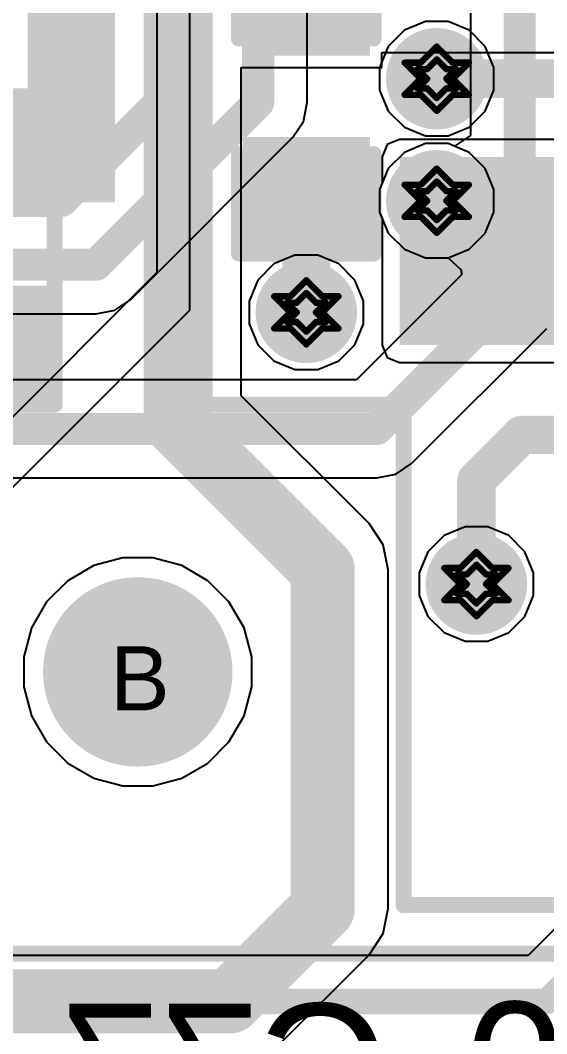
# Model space of a CAD drawing. Header units: inches. Extents: x -2.7 to 10.9, y -2.9 to 7.4.
# Drawn here: x 0.1986 to 0.3626, y -0.2141 to 0.1018 of the extents above; entities that cross this region are included whole.
import ezdxf

# ---------------------------------------------------------------- set-up
doc = ezdxf.new("R2010")
doc.units = ezdxf.units.IN
doc.header["$MEASUREMENT"] = 0
for name, color, linetype in [('Bottom Layer', 5, 'Continuous'), ('Bottom Overlay', 54, 'Continuous'), ('Bottom Paste', 16, 'Continuous'), ('Bottom Solder', 6, 'Continuous'), ('Drill Drawing', 1, 'Continuous'), ('Layer 2', 16, 'Continuous'), ('Layer 3', 76, 'Continuous'), ('Pad Holes', 156, 'Continuous'), ('Top Layer', 1, 'Continuous'), ('Top Solder', 216, 'Continuous'), ('Via Holes', 16, 'Continuous')]:
    doc.layers.add(name, color=color, linetype=linetype)
doc.styles.add('Arial', font='', dxfattribs={"height": 0.2})
doc.styles.get('Arial').set_extended_font_data('Arial')

# ---------------------------------------------------------------- blocks, each defined once
blk = doc.blocks.new('R___0603_B_57')
at = {"layer": 'Bottom Layer'}
for points in [[(-0.045, -0.0175), (-0.045, 0.0175), (-0.015, 0.0175), (-0.015, -0.0175)], [(0.015, -0.0175), (0.015, 0.0175), (0.045, 0.0175), (0.045, -0.0175)]]:
    blk.add_hatch(color=5, dxfattribs=at).paths.add_polyline_path(points)
at = {"layer": 'Bottom Paste'}
for points in [[(-0.045, -0.0175), (-0.045, 0.0175), (-0.015, 0.0175), (-0.015, -0.0175)], [(0.015, -0.0175), (0.015, 0.0175), (0.045, 0.0175), (0.045, -0.0175)]]:
    blk.add_hatch(color=16, dxfattribs=at).paths.add_polyline_path(points)
at = {"layer": 'Bottom Solder'}
for points in [[(-0.049, -0.0215), (-0.049, 0.0215), (-0.011, 0.0215), (-0.011, -0.0215)], [(0.011, -0.0215), (0.011, 0.0215), (0.049, 0.0215), (0.049, -0.0215)]]:
    blk.add_hatch(color=6, dxfattribs=at).paths.add_polyline_path(points)
at = {"layer": 'Bottom Overlay'}
for points in [[(-0.048, -0.021, 0.005, 0.005, 0), (-0.048, 0.021, 0.005, 0.005, 0)], [(0.048, 0.021, 0.005, 0.005, 0), (-0.048, 0.021, 0.005, 0.005, 0)], [(0.048, -0.021, 0.005, 0.005, 0), (0.048, 0.021, 0.005, 0.005, 0)], [(0.048, -0.021, 0.005, 0.005, 0), (-0.048, -0.021, 0.005, 0.005, 0)]]:
    blk.add_lwpolyline(points, format="xyseb", dxfattribs=at)
for points in [[(-0.04925, 0.021, 0.0025, 0.0025, 1), (-0.04675, 0.021, 0.0025, 0.0025, 1)], [(-0.04925, 0.021, 0.0025, 0.0025, 1), (-0.04675, 0.021, 0.0025, 0.0025, 1)], [(0.04675, 0.021, 0.0025, 0.0025, 1), (0.04925, 0.021, 0.0025, 0.0025, 1)], [(0.04675, 0.021, 0.0025, 0.0025, 1), (0.04925, 0.021, 0.0025, 0.0025, 1)], [(-0.04925, -0.021, 0.0025, 0.0025, 1), (-0.04675, -0.021, 0.0025, 0.0025, 1)], [(-0.04925, -0.021, 0.0025, 0.0025, 1), (-0.04675, -0.021, 0.0025, 0.0025, 1)], [(0.04675, -0.021, 0.0025, 0.0025, 1), (0.04925, -0.021, 0.0025, 0.0025, 1)], [(0.04675, -0.021, 0.0025, 0.0025, 1), (0.04925, -0.021, 0.0025, 0.0025, 1)]]:
    blk.add_lwpolyline(points, format="xyseb", close=True, dxfattribs=at)
blk = doc.blocks.new('C___0603_B_277')
at = {"layer": 'Bottom Layer'}
for points in [[(-0.045, -0.0175), (-0.045, 0.0175), (-0.015, 0.0175), (-0.015, -0.0175)], [(0.015, -0.0175), (0.015, 0.0175), (0.045, 0.0175), (0.045, -0.0175)]]:
    blk.add_hatch(color=5, dxfattribs=at).paths.add_polyline_path(points)
at = {"layer": 'Bottom Paste'}
for points in [[(-0.045, -0.0175), (-0.045, 0.0175), (-0.015, 0.0175), (-0.015, -0.0175)], [(0.015, -0.0175), (0.015, 0.0175), (0.045, 0.0175), (0.045, -0.0175)]]:
    blk.add_hatch(color=16, dxfattribs=at).paths.add_polyline_path(points)
at = {"layer": 'Bottom Solder'}
for points in [[(-0.04736, -0.01986), (-0.04736, 0.01986), (-0.01264, 0.01986), (-0.01264, -0.01986)], [(0.01264, -0.01986), (0.01264, 0.01986), (0.04736, 0.01986), (0.04736, -0.01986)]]:
    blk.add_hatch(color=6, dxfattribs=at).paths.add_polyline_path(points)
at = {"layer": 'Bottom Overlay'}
for points in [[(-0.049, 0.021, 0.005, 0.005, 0), (-0.049, -0.021, 0.005, 0.005, 0)], [(-0.049, 0.021, 0.005, 0.005, 0), (-0.018, 0.021, 0.005, 0.005, 0)], [(0.018, 0.021, 0.005, 0.005, 0), (0.049, 0.021, 0.005, 0.005, 0)], [(0.049, 0.021, 0.005, 0.005, 0), (0.049, -0.021, 0.005, 0.005, 0)], [(-0.049, -0.021, 0.005, 0.005, 0), (-0.018, -0.021, 0.005, 0.005, 0)], [(0.018, -0.021, 0.005, 0.005, 0), (0.049, -0.021, 0.005, 0.005, 0)]]:
    blk.add_lwpolyline(points, format="xyseb", dxfattribs=at)
for points in [[(-0.05025, 0.021, 0.0025, 0.0025, 1), (-0.04775, 0.021, 0.0025, 0.0025, 1)], [(-0.05025, 0.021, 0.0025, 0.0025, 1), (-0.04775, 0.021, 0.0025, 0.0025, 1)], [(-0.01925, 0.021, 0.0025, 0.0025, 1), (-0.01675, 0.021, 0.0025, 0.0025, 1)], [(0.01675, 0.021, 0.0025, 0.0025, 1), (0.01925, 0.021, 0.0025, 0.0025, 1)], [(0.04775, 0.021, 0.0025, 0.0025, 1), (0.05025, 0.021, 0.0025, 0.0025, 1)], [(0.04775, 0.021, 0.0025, 0.0025, 1), (0.05025, 0.021, 0.0025, 0.0025, 1)], [(-0.05025, -0.021, 0.0025, 0.0025, 1), (-0.04775, -0.021, 0.0025, 0.0025, 1)], [(-0.05025, -0.021, 0.0025, 0.0025, 1), (-0.04775, -0.021, 0.0025, 0.0025, 1)], [(-0.01925, -0.021, 0.0025, 0.0025, 1), (-0.01675, -0.021, 0.0025, 0.0025, 1)], [(0.01675, -0.021, 0.0025, 0.0025, 1), (0.01925, -0.021, 0.0025, 0.0025, 1)], [(0.04775, -0.021, 0.0025, 0.0025, 1), (0.05025, -0.021, 0.0025, 0.0025, 1)], [(0.04775, -0.021, 0.0025, 0.0025, 1), (0.05025, -0.021, 0.0025, 0.0025, 1)]]:
    blk.add_lwpolyline(points, format="xyseb", close=True, dxfattribs=at)

msp = doc.modelspace()

# ---------------------------------------------------------------- hatches: boundary and pattern name
at = {"layer": 'Bottom Layer'}
for points in [[(0.20091, 0.045), (0.22807, 0.045), (0.22807, 0.21473), (0.20091, 0.21473)], [(0.1708, 0.045), (0.22807, 0.045), (0.22807, 0.075), (0.1708, 0.075)], [(0.31673, 0.00054), (0.39906, 0.00054), (0.39906, 0.05918), (0.31673, 0.05918)]]:
    msp.add_hatch(color=5, dxfattribs=at).paths.add_polyline_path(points)
h = msp.add_hatch(color=5, dxfattribs=at)
edge = h.paths.add_edge_path()
edge.add_arc((0.32834, 0.08354), 0.01181, 0, 360)
h = msp.add_hatch(color=5, dxfattribs=at)
edge = h.paths.add_edge_path()
edge.add_arc((0.32834, 0.0455), 0.01181, 0, 360)
h = msp.add_hatch(color=5, dxfattribs=at)
edge = h.paths.add_edge_path()
edge.add_arc((0.2877, 0.01073), 0.01181, 0, 360)
h = msp.add_hatch(color=5, dxfattribs=at)
edge = h.paths.add_edge_path()
edge.add_arc((0.34069, -0.07395), 0.01181, 0, 360)
at = {"layer": 'Bottom Solder'}
h = msp.add_hatch(color=6, dxfattribs=at)
edge = h.paths.add_edge_path()
edge.add_arc((0.32834, 0.08354), 0.01581, 0, 360)
h = msp.add_hatch(color=6, dxfattribs=at)
edge = h.paths.add_edge_path()
edge.add_arc((0.32834, 0.0455), 0.01581, 0, 360)
h = msp.add_hatch(color=6, dxfattribs=at)
edge = h.paths.add_edge_path()
edge.add_arc((0.2877, 0.01073), 0.01581, 0, 360)
h = msp.add_hatch(color=6, dxfattribs=at)
edge = h.paths.add_edge_path()
edge.add_arc((0.34069, -0.07395), 0.01581, 0, 360)
h = msp.add_hatch(color=6, dxfattribs=at)
edge = h.paths.add_edge_path()
edge.add_arc((0.23517, -0.10132), 0.004, 0, 360)
at = {"layer": 'Layer 2'}
h = msp.add_hatch(color=16, dxfattribs=at)
edge = h.paths.add_edge_path()
edge.add_arc((0.32834, 0.08354), 0.01181, 0, 360)
h = msp.add_hatch(color=16, dxfattribs=at)
edge = h.paths.add_edge_path()
edge.add_arc((0.32834, 0.0455), 0.01181, 0, 360)
h = msp.add_hatch(color=16, dxfattribs=at)
edge = h.paths.add_edge_path()
edge.add_arc((0.2877, 0.01073), 0.01181, 0, 360)
h = msp.add_hatch(color=16, dxfattribs=at)
edge = h.paths.add_edge_path()
edge.add_arc((0.34069, -0.07395), 0.01181, 0, 360)
at = {"layer": 'Layer 3'}
h = msp.add_hatch(color=76, dxfattribs=at)
edge = h.paths.add_edge_path()
edge.add_arc((0.32834, 0.08354), 0.01181, 0, 360)
h = msp.add_hatch(color=76, dxfattribs=at)
edge = h.paths.add_edge_path()
edge.add_arc((0.32834, 0.0455), 0.01181, 0, 360)
h = msp.add_hatch(color=76, dxfattribs=at)
edge = h.paths.add_edge_path()
edge.add_arc((0.2877, 0.01073), 0.01181, 0, 360)
h = msp.add_hatch(color=76, dxfattribs=at)
edge = h.paths.add_edge_path()
edge.add_arc((0.34069, -0.07395), 0.01181, 0, 360)
at = {"layer": 'Pad Holes'}
h = msp.add_hatch(color=7, dxfattribs=at)
edge = h.paths.add_edge_path()
edge.add_arc((0.23517, -0.10132), 0.02953, 0, 360)
at = {"layer": 'Top Layer'}
h = msp.add_hatch(color=1, dxfattribs=at)
edge = h.paths.add_edge_path()
edge.add_arc((0.32834, 0.08354), 0.01181, 0, 360)
h = msp.add_hatch(color=1, dxfattribs=at)
edge = h.paths.add_edge_path()
edge.add_arc((0.32834, 0.0455), 0.01181, 0, 360)
h = msp.add_hatch(color=1, dxfattribs=at)
edge = h.paths.add_edge_path()
edge.add_arc((0.2877, 0.01073), 0.01181, 0, 360)
h = msp.add_hatch(color=1, dxfattribs=at)
edge = h.paths.add_edge_path()
edge.add_arc((0.34069, -0.07395), 0.01181, 0, 360)
at = {"layer": 'Top Solder'}
h = msp.add_hatch(color=216, dxfattribs=at)
edge = h.paths.add_edge_path()
edge.add_arc((0.32834, 0.08354), 0.01581, 0, 360)
h = msp.add_hatch(color=216, dxfattribs=at)
edge = h.paths.add_edge_path()
edge.add_arc((0.32834, 0.0455), 0.01581, 0, 360)
h = msp.add_hatch(color=216, dxfattribs=at)
edge = h.paths.add_edge_path()
edge.add_arc((0.2877, 0.01073), 0.01581, 0, 360)
h = msp.add_hatch(color=216, dxfattribs=at)
edge = h.paths.add_edge_path()
edge.add_arc((0.34069, -0.07395), 0.01581, 0, 360)
h = msp.add_hatch(color=216, dxfattribs=at)
edge = h.paths.add_edge_path()
edge.add_arc((0.23517, -0.10132), 0.004, 0, 360)
at = {"layer": 'Via Holes'}
h = msp.add_hatch(color=7, dxfattribs=at)
edge = h.paths.add_edge_path()
edge.add_arc((0.32834, 0.08354), 0.00591, 0, 360)
h = msp.add_hatch(color=7, dxfattribs=at)
edge = h.paths.add_edge_path()
edge.add_arc((0.32834, 0.0455), 0.00591, 0, 360)
h = msp.add_hatch(color=7, dxfattribs=at)
edge = h.paths.add_edge_path()
edge.add_arc((0.2877, 0.01073), 0.00591, 0, 360)
h = msp.add_hatch(color=7, dxfattribs=at)
edge = h.paths.add_edge_path()
edge.add_arc((0.34069, -0.07395), 0.00591, 0, 360)

# ---------------------------------------------------------------- linework, layer by layer
at = {"layer": 'Bottom Layer'}
for p, q in [((0.31118, 0.08706), (0.31118, 0.09175)), ((0.31118, 0.09175), (0.45824, 0.09175)), ((0.26739, -0.01524), (0.26739, 0.08706)), ((0.26739, 0.08706), (0.31118, 0.08706)), ((0.31673, 0.06459), (0.3129, 0.063)), ((0.39906, 0.06459), (0.31673, 0.06459)), ((0.3129, 0.063), (0.31132, 0.05918)), ((0.31132, 0.05918), (0.31132, 0.05096)), ((0.31132, 0.05096), (0.31053, 0.04905)), ((0.31053, 0.04905), (0.31053, 0.04196)), ((0.31053, 0.04196), (0.31132, 0.04005)), ((0.31132, 0.04005), (0.31132, 0.00054)), ((0.31132, 0.00054), (0.3129, -0.00329)), ((0.3129, -0.00329), (0.31673, -0.00488)), ((0.31673, -0.00488), (0.36806, -0.00488)), ((0.30723, -0.05508), (0.26739, -0.01524)), ((0.31165, -0.06169), (0.30723, -0.05508)), ((0.3132, -0.0695), (0.31165, -0.06169)), ((0.3132, -0.17506), (0.3132, -0.0695)), ((0.3132, -0.0695), (0.3132, -0.0695)), ((0.31165, -0.18286), (0.3132, -0.17506)), ((0.30723, -0.18948), (0.31165, -0.18286)), ((0.27829, -0.21842), (0.30723, -0.18948))]:
    msp.add_line(p, q, dxfattribs=at)
for points in [[(0.247, -0.02369, 0.02, 0.02, 0), (0.247, 0.23462, 0.02, 0.02, 0)], [(0.32834, 0.08354, 0.012, 0.012, 0), (0.38656, 0.08354, 0.012, 0.012, 0)], [(0.28768, 0.04806, 0.015, 0.015, 0), (0.28769, 0.04805, 0.015, 0.015, 0)], [(0.28769, 0.01074, 0.015, 0.015, 0), (0.28769, 0.04805, 0.015, 0.015, 0)], [(0.28769, 0.01074, 0.015, 0.015, 0), (0.2877, 0.01073, 0.015, 0.015, 0)], [(0.247, -0.02369, 0.02, 0.02, 0), (0.29281, -0.0695, 0.02, 0.02, 0)], [(0.34069, -0.04161, 0.012, 0.012, 0), (0.35484, -0.02746, 0.012, 0.012, 0)], [(0.35484, -0.02746, 0.012, 0.012, 0), (0.38656, -0.02746, 0.012, 0.012, 0)], [(0.34069, -0.07395, 0.012, 0.012, 0), (0.34069, -0.04161, 0.012, 0.012, 0)], [(0.29281, -0.17506, 0.02, 0.02, 0), (0.29281, -0.0695, 0.02, 0.02, 0)], [(0.26387, -0.204, 0.02, 0.02, 0), (0.29281, -0.17506, 0.02, 0.02, 0)], [(0.09423, -0.204, 0.02, 0.02, 0), (0.26387, -0.204, 0.02, 0.02, 0)]]:
    msp.add_lwpolyline(points, format="xyseb", dxfattribs=at)
for points in [[(0.32534, 0.08354, 0.006, 0.006, 1), (0.33134, 0.08354, 0.006, 0.006, 1)], [(0.28393, 0.04806, 0.0075, 0.0075, 1), (0.29143, 0.04806, 0.0075, 0.0075, 1)], [(0.28394, 0.04805, 0.0075, 0.0075, 1), (0.29144, 0.04805, 0.0075, 0.0075, 1)], [(0.28394, 0.04805, 0.0075, 0.0075, 1), (0.29144, 0.04805, 0.0075, 0.0075, 1)], [(0.28394, 0.01074, 0.0075, 0.0075, 1), (0.29144, 0.01074, 0.0075, 0.0075, 1)], [(0.28394, 0.01074, 0.0075, 0.0075, 1), (0.29144, 0.01074, 0.0075, 0.0075, 1)], [(0.28395, 0.01073, 0.0075, 0.0075, 1), (0.29145, 0.01073, 0.0075, 0.0075, 1)], [(0.242, -0.02369, 0.01, 0.01, 1), (0.252, -0.02369, 0.01, 0.01, 1)], [(0.242, -0.02369, 0.01, 0.01, 1), (0.252, -0.02369, 0.01, 0.01, 1)], [(0.35184, -0.02746, 0.006, 0.006, 1), (0.35784, -0.02746, 0.006, 0.006, 1)], [(0.35184, -0.02746, 0.006, 0.006, 1), (0.35784, -0.02746, 0.006, 0.006, 1)], [(0.33769, -0.04161, 0.006, 0.006, 1), (0.34369, -0.04161, 0.006, 0.006, 1)], [(0.33769, -0.04161, 0.006, 0.006, 1), (0.34369, -0.04161, 0.006, 0.006, 1)], [(0.28781, -0.0695, 0.01, 0.01, 1), (0.29781, -0.0695, 0.01, 0.01, 1)], [(0.28781, -0.0695, 0.01, 0.01, 1), (0.29781, -0.0695, 0.01, 0.01, 1)], [(0.33769, -0.07395, 0.006, 0.006, 1), (0.34369, -0.07395, 0.006, 0.006, 1)], [(0.28781, -0.17506, 0.01, 0.01, 1), (0.29781, -0.17506, 0.01, 0.01, 1)], [(0.28781, -0.17506, 0.01, 0.01, 1), (0.29781, -0.17506, 0.01, 0.01, 1)], [(0.25887, -0.204, 0.01, 0.01, 1), (0.26887, -0.204, 0.01, 0.01, 1)], [(0.25887, -0.204, 0.01, 0.01, 1), (0.26887, -0.204, 0.01, 0.01, 1)]]:
    msp.add_lwpolyline(points, format="xyseb", close=True, dxfattribs=at)
at = {"layer": 'Bottom Overlay'}
for points in [[(0.256, -0.01805, 0.005, 0.005, 0), (0.256, 0.245, 0.005, 0.005, 0)], [(0.256, -0.01805, 0.005, 0.005, 0), (0.318, -0.01805, 0.005, 0.005, 0)], [(0.318, -0.174, 0.005, 0.005, 0), (0.318, -0.01805, 0.005, 0.005, 0)], [(0.318, -0.174, 0.005, 0.005, 0), (0.422, -0.174, 0.005, 0.005, 0)], [(0.07887, -0.18916, 0.005, 0.005, 0), (0.45323, -0.18916, 0.005, 0.005, 0)]]:
    msp.add_lwpolyline(points, format="xyseb", dxfattribs=at)
for points in [[(0.25475, -0.01805, 0.0025, 0.0025, 1), (0.25725, -0.01805, 0.0025, 0.0025, 1)], [(0.25475, -0.01805, 0.0025, 0.0025, 1), (0.25725, -0.01805, 0.0025, 0.0025, 1)], [(0.31675, -0.01805, 0.0025, 0.0025, 1), (0.31925, -0.01805, 0.0025, 0.0025, 1)], [(0.31675, -0.01805, 0.0025, 0.0025, 1), (0.31925, -0.01805, 0.0025, 0.0025, 1)], [(0.31675, -0.174, 0.0025, 0.0025, 1), (0.31925, -0.174, 0.0025, 0.0025, 1)], [(0.31675, -0.174, 0.0025, 0.0025, 1), (0.31925, -0.174, 0.0025, 0.0025, 1)]]:
    msp.add_lwpolyline(points, format="xyseb", close=True, dxfattribs=at)
at = {"layer": 'Drill Drawing'}
for points in [[(0.32334, 0.08854, 0.002, 0.002, 0), (0.32834, 0.09354, 0.002, 0.002, 0)], [(0.32834, 0.09354, 0.002, 0.002, 0), (0.33334, 0.08854, 0.002, 0.002, 0)], [(0.31834, 0.08854, 0.002, 0.002, 0), (0.32334, 0.08354, 0.002, 0.002, 0)], [(0.31834, 0.08854, 0.002, 0.002, 0), (0.32334, 0.08854, 0.002, 0.002, 0)], [(0.32534, 0.08654, 0.002, 0.002, 0), (0.32834, 0.08954, 0.002, 0.002, 0)], [(0.32834, 0.08954, 0.002, 0.002, 0), (0.33134, 0.08654, 0.002, 0.002, 0)], [(0.33334, 0.08854, 0.002, 0.002, 0), (0.33834, 0.08854, 0.002, 0.002, 0)], [(0.33334, 0.08354, 0.002, 0.002, 0), (0.33834, 0.08854, 0.002, 0.002, 0)], [(0.32234, 0.08654, 0.002, 0.002, 0), (0.32534, 0.08354, 0.002, 0.002, 0)], [(0.32234, 0.08654, 0.002, 0.002, 0), (0.32534, 0.08654, 0.002, 0.002, 0)], [(0.33134, 0.08654, 0.002, 0.002, 0), (0.33434, 0.08654, 0.002, 0.002, 0)], [(0.33134, 0.08354, 0.002, 0.002, 0), (0.33434, 0.08654, 0.002, 0.002, 0)], [(0.31834, 0.07854, 0.002, 0.002, 0), (0.32334, 0.08354, 0.002, 0.002, 0)], [(0.32234, 0.08054, 0.002, 0.002, 0), (0.32534, 0.08354, 0.002, 0.002, 0)], [(0.33134, 0.08354, 0.002, 0.002, 0), (0.33434, 0.08054, 0.002, 0.002, 0)], [(0.33334, 0.08354, 0.002, 0.002, 0), (0.33834, 0.07854, 0.002, 0.002, 0)], [(0.31834, 0.07854, 0.002, 0.002, 0), (0.32334, 0.07854, 0.002, 0.002, 0)], [(0.32234, 0.08054, 0.002, 0.002, 0), (0.32534, 0.08054, 0.002, 0.002, 0)], [(0.32334, 0.07854, 0.002, 0.002, 0), (0.32834, 0.07354, 0.002, 0.002, 0)], [(0.32534, 0.08054, 0.002, 0.002, 0), (0.32834, 0.07754, 0.002, 0.002, 0)], [(0.32834, 0.07754, 0.002, 0.002, 0), (0.33134, 0.08054, 0.002, 0.002, 0)], [(0.32834, 0.07354, 0.002, 0.002, 0), (0.33334, 0.07854, 0.002, 0.002, 0)], [(0.33134, 0.08054, 0.002, 0.002, 0), (0.33434, 0.08054, 0.002, 0.002, 0)], [(0.33334, 0.07854, 0.002, 0.002, 0), (0.33834, 0.07854, 0.002, 0.002, 0)], [(0.32334, 0.0505, 0.002, 0.002, 0), (0.32834, 0.0555, 0.002, 0.002, 0)], [(0.32834, 0.0555, 0.002, 0.002, 0), (0.33334, 0.0505, 0.002, 0.002, 0)], [(0.31834, 0.0505, 0.002, 0.002, 0), (0.32334, 0.0455, 0.002, 0.002, 0)], [(0.31834, 0.0505, 0.002, 0.002, 0), (0.32334, 0.0505, 0.002, 0.002, 0)], [(0.32534, 0.0485, 0.002, 0.002, 0), (0.32834, 0.0515, 0.002, 0.002, 0)], [(0.32834, 0.0515, 0.002, 0.002, 0), (0.33134, 0.0485, 0.002, 0.002, 0)], [(0.33334, 0.0505, 0.002, 0.002, 0), (0.33834, 0.0505, 0.002, 0.002, 0)], [(0.33334, 0.0455, 0.002, 0.002, 0), (0.33834, 0.0505, 0.002, 0.002, 0)], [(0.32234, 0.0485, 0.002, 0.002, 0), (0.32534, 0.0455, 0.002, 0.002, 0)], [(0.32234, 0.0485, 0.002, 0.002, 0), (0.32534, 0.0485, 0.002, 0.002, 0)], [(0.33134, 0.0485, 0.002, 0.002, 0), (0.33434, 0.0485, 0.002, 0.002, 0)], [(0.33134, 0.0455, 0.002, 0.002, 0), (0.33434, 0.0485, 0.002, 0.002, 0)], [(0.31834, 0.0405, 0.002, 0.002, 0), (0.32334, 0.0455, 0.002, 0.002, 0)], [(0.32234, 0.0425, 0.002, 0.002, 0), (0.32534, 0.0455, 0.002, 0.002, 0)], [(0.33134, 0.0455, 0.002, 0.002, 0), (0.33434, 0.0425, 0.002, 0.002, 0)], [(0.33334, 0.0455, 0.002, 0.002, 0), (0.33834, 0.0405, 0.002, 0.002, 0)], [(0.31834, 0.0405, 0.002, 0.002, 0), (0.32334, 0.0405, 0.002, 0.002, 0)], [(0.32234, 0.0425, 0.002, 0.002, 0), (0.32534, 0.0425, 0.002, 0.002, 0)], [(0.32334, 0.0405, 0.002, 0.002, 0), (0.32834, 0.0355, 0.002, 0.002, 0)], [(0.32534, 0.0425, 0.002, 0.002, 0), (0.32834, 0.0395, 0.002, 0.002, 0)], [(0.32834, 0.0395, 0.002, 0.002, 0), (0.33134, 0.0425, 0.002, 0.002, 0)], [(0.32834, 0.0355, 0.002, 0.002, 0), (0.33334, 0.0405, 0.002, 0.002, 0)], [(0.33134, 0.0425, 0.002, 0.002, 0), (0.33434, 0.0425, 0.002, 0.002, 0)], [(0.33334, 0.0405, 0.002, 0.002, 0), (0.33834, 0.0405, 0.002, 0.002, 0)], [(0.2827, 0.01573, 0.002, 0.002, 0), (0.2877, 0.02073, 0.002, 0.002, 0)], [(0.2877, 0.02073, 0.002, 0.002, 0), (0.2927, 0.01573, 0.002, 0.002, 0)], [(0.2777, 0.01573, 0.002, 0.002, 0), (0.2827, 0.01073, 0.002, 0.002, 0)], [(0.2777, 0.01573, 0.002, 0.002, 0), (0.2827, 0.01573, 0.002, 0.002, 0)], [(0.2847, 0.01373, 0.002, 0.002, 0), (0.2877, 0.01673, 0.002, 0.002, 0)], [(0.2877, 0.01673, 0.002, 0.002, 0), (0.2907, 0.01373, 0.002, 0.002, 0)], [(0.2927, 0.01573, 0.002, 0.002, 0), (0.2977, 0.01573, 0.002, 0.002, 0)], [(0.2927, 0.01073, 0.002, 0.002, 0), (0.2977, 0.01573, 0.002, 0.002, 0)], [(0.2817, 0.01373, 0.002, 0.002, 0), (0.2847, 0.01073, 0.002, 0.002, 0)], [(0.2817, 0.01373, 0.002, 0.002, 0), (0.2847, 0.01373, 0.002, 0.002, 0)], [(0.2907, 0.01373, 0.002, 0.002, 0), (0.2937, 0.01373, 0.002, 0.002, 0)], [(0.2907, 0.01073, 0.002, 0.002, 0), (0.2937, 0.01373, 0.002, 0.002, 0)], [(0.2777, 0.00573, 0.002, 0.002, 0), (0.2827, 0.01073, 0.002, 0.002, 0)], [(0.2817, 0.00773, 0.002, 0.002, 0), (0.2847, 0.01073, 0.002, 0.002, 0)], [(0.2907, 0.01073, 0.002, 0.002, 0), (0.2937, 0.00773, 0.002, 0.002, 0)], [(0.2927, 0.01073, 0.002, 0.002, 0), (0.2977, 0.00573, 0.002, 0.002, 0)], [(0.2777, 0.00573, 0.002, 0.002, 0), (0.2827, 0.00573, 0.002, 0.002, 0)], [(0.2817, 0.00773, 0.002, 0.002, 0), (0.2847, 0.00773, 0.002, 0.002, 0)], [(0.2827, 0.00573, 0.002, 0.002, 0), (0.2877, 0.00073, 0.002, 0.002, 0)], [(0.2847, 0.00773, 0.002, 0.002, 0), (0.2877, 0.00473, 0.002, 0.002, 0)], [(0.2877, 0.00473, 0.002, 0.002, 0), (0.2907, 0.00773, 0.002, 0.002, 0)], [(0.2877, 0.00073, 0.002, 0.002, 0), (0.2927, 0.00573, 0.002, 0.002, 0)], [(0.2907, 0.00773, 0.002, 0.002, 0), (0.2937, 0.00773, 0.002, 0.002, 0)], [(0.2927, 0.00573, 0.002, 0.002, 0), (0.2977, 0.00573, 0.002, 0.002, 0)], [(0.33569, -0.06895, 0.002, 0.002, 0), (0.34069, -0.06395, 0.002, 0.002, 0)], [(0.34069, -0.06395, 0.002, 0.002, 0), (0.34569, -0.06895, 0.002, 0.002, 0)], [(0.33069, -0.06895, 0.002, 0.002, 0), (0.33569, -0.07395, 0.002, 0.002, 0)], [(0.33069, -0.06895, 0.002, 0.002, 0), (0.33569, -0.06895, 0.002, 0.002, 0)], [(0.33769, -0.07095, 0.002, 0.002, 0), (0.34069, -0.06795, 0.002, 0.002, 0)], [(0.34069, -0.06795, 0.002, 0.002, 0), (0.34369, -0.07095, 0.002, 0.002, 0)], [(0.34569, -0.06895, 0.002, 0.002, 0), (0.35069, -0.06895, 0.002, 0.002, 0)], [(0.34569, -0.07395, 0.002, 0.002, 0), (0.35069, -0.06895, 0.002, 0.002, 0)], [(0.33469, -0.07095, 0.002, 0.002, 0), (0.33769, -0.07395, 0.002, 0.002, 0)], [(0.33469, -0.07095, 0.002, 0.002, 0), (0.33769, -0.07095, 0.002, 0.002, 0)], [(0.34369, -0.07095, 0.002, 0.002, 0), (0.34669, -0.07095, 0.002, 0.002, 0)], [(0.34369, -0.07395, 0.002, 0.002, 0), (0.34669, -0.07095, 0.002, 0.002, 0)], [(0.33069, -0.07895, 0.002, 0.002, 0), (0.33569, -0.07395, 0.002, 0.002, 0)], [(0.33469, -0.07695, 0.002, 0.002, 0), (0.33769, -0.07395, 0.002, 0.002, 0)], [(0.34369, -0.07395, 0.002, 0.002, 0), (0.34669, -0.07695, 0.002, 0.002, 0)], [(0.34569, -0.07395, 0.002, 0.002, 0), (0.35069, -0.07895, 0.002, 0.002, 0)], [(0.33069, -0.07895, 0.002, 0.002, 0), (0.33569, -0.07895, 0.002, 0.002, 0)], [(0.33469, -0.07695, 0.002, 0.002, 0), (0.33769, -0.07695, 0.002, 0.002, 0)], [(0.33569, -0.07895, 0.002, 0.002, 0), (0.34069, -0.08395, 0.002, 0.002, 0)], [(0.33769, -0.07695, 0.002, 0.002, 0), (0.34069, -0.07995, 0.002, 0.002, 0)], [(0.34069, -0.07995, 0.002, 0.002, 0), (0.34369, -0.07695, 0.002, 0.002, 0)], [(0.34069, -0.08395, 0.002, 0.002, 0), (0.34569, -0.07895, 0.002, 0.002, 0)], [(0.34369, -0.07695, 0.002, 0.002, 0), (0.34669, -0.07695, 0.002, 0.002, 0)], [(0.34569, -0.07895, 0.002, 0.002, 0), (0.35069, -0.07895, 0.002, 0.002, 0)]]:
    msp.add_lwpolyline(points, format="xyseb", dxfattribs=at)
for points in [[(0.32784, 0.09354, 0.001, 0.001, 1), (0.32884, 0.09354, 0.001, 0.001, 1)], [(0.32784, 0.09354, 0.001, 0.001, 1), (0.32884, 0.09354, 0.001, 0.001, 1)], [(0.31784, 0.08854, 0.001, 0.001, 1), (0.31884, 0.08854, 0.001, 0.001, 1)], [(0.31784, 0.08854, 0.001, 0.001, 1), (0.31884, 0.08854, 0.001, 0.001, 1)], [(0.32284, 0.08854, 0.001, 0.001, 1), (0.32384, 0.08854, 0.001, 0.001, 1)], [(0.32284, 0.08854, 0.001, 0.001, 1), (0.32384, 0.08854, 0.001, 0.001, 1)], [(0.32784, 0.08954, 0.001, 0.001, 1), (0.32884, 0.08954, 0.001, 0.001, 1)], [(0.32784, 0.08954, 0.001, 0.001, 1), (0.32884, 0.08954, 0.001, 0.001, 1)], [(0.33284, 0.08854, 0.001, 0.001, 1), (0.33384, 0.08854, 0.001, 0.001, 1)], [(0.33284, 0.08854, 0.001, 0.001, 1), (0.33384, 0.08854, 0.001, 0.001, 1)], [(0.33784, 0.08854, 0.001, 0.001, 1), (0.33884, 0.08854, 0.001, 0.001, 1)], [(0.33784, 0.08854, 0.001, 0.001, 1), (0.33884, 0.08854, 0.001, 0.001, 1)], [(0.32184, 0.08654, 0.001, 0.001, 1), (0.32284, 0.08654, 0.001, 0.001, 1)], [(0.32184, 0.08654, 0.001, 0.001, 1), (0.32284, 0.08654, 0.001, 0.001, 1)], [(0.32484, 0.08654, 0.001, 0.001, 1), (0.32584, 0.08654, 0.001, 0.001, 1)], [(0.32484, 0.08654, 0.001, 0.001, 1), (0.32584, 0.08654, 0.001, 0.001, 1)], [(0.33084, 0.08654, 0.001, 0.001, 1), (0.33184, 0.08654, 0.001, 0.001, 1)], [(0.33084, 0.08654, 0.001, 0.001, 1), (0.33184, 0.08654, 0.001, 0.001, 1)], [(0.33384, 0.08654, 0.001, 0.001, 1), (0.33484, 0.08654, 0.001, 0.001, 1)], [(0.33384, 0.08654, 0.001, 0.001, 1), (0.33484, 0.08654, 0.001, 0.001, 1)], [(0.32284, 0.08354, 0.001, 0.001, 1), (0.32384, 0.08354, 0.001, 0.001, 1)], [(0.32284, 0.08354, 0.001, 0.001, 1), (0.32384, 0.08354, 0.001, 0.001, 1)], [(0.32484, 0.08354, 0.001, 0.001, 1), (0.32584, 0.08354, 0.001, 0.001, 1)], [(0.32484, 0.08354, 0.001, 0.001, 1), (0.32584, 0.08354, 0.001, 0.001, 1)], [(0.33084, 0.08354, 0.001, 0.001, 1), (0.33184, 0.08354, 0.001, 0.001, 1)], [(0.33084, 0.08354, 0.001, 0.001, 1), (0.33184, 0.08354, 0.001, 0.001, 1)], [(0.33284, 0.08354, 0.001, 0.001, 1), (0.33384, 0.08354, 0.001, 0.001, 1)], [(0.33284, 0.08354, 0.001, 0.001, 1), (0.33384, 0.08354, 0.001, 0.001, 1)], [(0.31784, 0.07854, 0.001, 0.001, 1), (0.31884, 0.07854, 0.001, 0.001, 1)], [(0.31784, 0.07854, 0.001, 0.001, 1), (0.31884, 0.07854, 0.001, 0.001, 1)], [(0.32184, 0.08054, 0.001, 0.001, 1), (0.32284, 0.08054, 0.001, 0.001, 1)], [(0.32184, 0.08054, 0.001, 0.001, 1), (0.32284, 0.08054, 0.001, 0.001, 1)], [(0.32284, 0.07854, 0.001, 0.001, 1), (0.32384, 0.07854, 0.001, 0.001, 1)], [(0.32284, 0.07854, 0.001, 0.001, 1), (0.32384, 0.07854, 0.001, 0.001, 1)], [(0.32484, 0.08054, 0.001, 0.001, 1), (0.32584, 0.08054, 0.001, 0.001, 1)], [(0.32484, 0.08054, 0.001, 0.001, 1), (0.32584, 0.08054, 0.001, 0.001, 1)], [(0.33084, 0.08054, 0.001, 0.001, 1), (0.33184, 0.08054, 0.001, 0.001, 1)], [(0.33084, 0.08054, 0.001, 0.001, 1), (0.33184, 0.08054, 0.001, 0.001, 1)], [(0.33284, 0.07854, 0.001, 0.001, 1), (0.33384, 0.07854, 0.001, 0.001, 1)], [(0.33284, 0.07854, 0.001, 0.001, 1), (0.33384, 0.07854, 0.001, 0.001, 1)], [(0.33384, 0.08054, 0.001, 0.001, 1), (0.33484, 0.08054, 0.001, 0.001, 1)], [(0.33384, 0.08054, 0.001, 0.001, 1), (0.33484, 0.08054, 0.001, 0.001, 1)], [(0.33784, 0.07854, 0.001, 0.001, 1), (0.33884, 0.07854, 0.001, 0.001, 1)], [(0.33784, 0.07854, 0.001, 0.001, 1), (0.33884, 0.07854, 0.001, 0.001, 1)], [(0.32784, 0.07754, 0.001, 0.001, 1), (0.32884, 0.07754, 0.001, 0.001, 1)], [(0.32784, 0.07754, 0.001, 0.001, 1), (0.32884, 0.07754, 0.001, 0.001, 1)], [(0.32784, 0.07354, 0.001, 0.001, 1), (0.32884, 0.07354, 0.001, 0.001, 1)], [(0.32784, 0.07354, 0.001, 0.001, 1), (0.32884, 0.07354, 0.001, 0.001, 1)], [(0.32784, 0.0555, 0.001, 0.001, 1), (0.32884, 0.0555, 0.001, 0.001, 1)], [(0.32784, 0.0555, 0.001, 0.001, 1), (0.32884, 0.0555, 0.001, 0.001, 1)], [(0.31784, 0.0505, 0.001, 0.001, 1), (0.31884, 0.0505, 0.001, 0.001, 1)], [(0.31784, 0.0505, 0.001, 0.001, 1), (0.31884, 0.0505, 0.001, 0.001, 1)], [(0.32284, 0.0505, 0.001, 0.001, 1), (0.32384, 0.0505, 0.001, 0.001, 1)], [(0.32284, 0.0505, 0.001, 0.001, 1), (0.32384, 0.0505, 0.001, 0.001, 1)], [(0.32784, 0.0515, 0.001, 0.001, 1), (0.32884, 0.0515, 0.001, 0.001, 1)], [(0.32784, 0.0515, 0.001, 0.001, 1), (0.32884, 0.0515, 0.001, 0.001, 1)], [(0.33284, 0.0505, 0.001, 0.001, 1), (0.33384, 0.0505, 0.001, 0.001, 1)], [(0.33284, 0.0505, 0.001, 0.001, 1), (0.33384, 0.0505, 0.001, 0.001, 1)], [(0.33784, 0.0505, 0.001, 0.001, 1), (0.33884, 0.0505, 0.001, 0.001, 1)], [(0.33784, 0.0505, 0.001, 0.001, 1), (0.33884, 0.0505, 0.001, 0.001, 1)], [(0.32184, 0.0485, 0.001, 0.001, 1), (0.32284, 0.0485, 0.001, 0.001, 1)], [(0.32184, 0.0485, 0.001, 0.001, 1), (0.32284, 0.0485, 0.001, 0.001, 1)], [(0.32484, 0.0485, 0.001, 0.001, 1), (0.32584, 0.0485, 0.001, 0.001, 1)], [(0.32484, 0.0485, 0.001, 0.001, 1), (0.32584, 0.0485, 0.001, 0.001, 1)], [(0.33084, 0.0485, 0.001, 0.001, 1), (0.33184, 0.0485, 0.001, 0.001, 1)], [(0.33084, 0.0485, 0.001, 0.001, 1), (0.33184, 0.0485, 0.001, 0.001, 1)], [(0.33384, 0.0485, 0.001, 0.001, 1), (0.33484, 0.0485, 0.001, 0.001, 1)], [(0.33384, 0.0485, 0.001, 0.001, 1), (0.33484, 0.0485, 0.001, 0.001, 1)], [(0.32284, 0.0455, 0.001, 0.001, 1), (0.32384, 0.0455, 0.001, 0.001, 1)], [(0.32284, 0.0455, 0.001, 0.001, 1), (0.32384, 0.0455, 0.001, 0.001, 1)], [(0.32484, 0.0455, 0.001, 0.001, 1), (0.32584, 0.0455, 0.001, 0.001, 1)], [(0.32484, 0.0455, 0.001, 0.001, 1), (0.32584, 0.0455, 0.001, 0.001, 1)], [(0.33084, 0.0455, 0.001, 0.001, 1), (0.33184, 0.0455, 0.001, 0.001, 1)], [(0.33084, 0.0455, 0.001, 0.001, 1), (0.33184, 0.0455, 0.001, 0.001, 1)], [(0.33284, 0.0455, 0.001, 0.001, 1), (0.33384, 0.0455, 0.001, 0.001, 1)], [(0.33284, 0.0455, 0.001, 0.001, 1), (0.33384, 0.0455, 0.001, 0.001, 1)], [(0.31784, 0.0405, 0.001, 0.001, 1), (0.31884, 0.0405, 0.001, 0.001, 1)], [(0.31784, 0.0405, 0.001, 0.001, 1), (0.31884, 0.0405, 0.001, 0.001, 1)], [(0.32184, 0.0425, 0.001, 0.001, 1), (0.32284, 0.0425, 0.001, 0.001, 1)], [(0.32184, 0.0425, 0.001, 0.001, 1), (0.32284, 0.0425, 0.001, 0.001, 1)], [(0.32284, 0.0405, 0.001, 0.001, 1), (0.32384, 0.0405, 0.001, 0.001, 1)], [(0.32284, 0.0405, 0.001, 0.001, 1), (0.32384, 0.0405, 0.001, 0.001, 1)], [(0.32484, 0.0425, 0.001, 0.001, 1), (0.32584, 0.0425, 0.001, 0.001, 1)], [(0.32484, 0.0425, 0.001, 0.001, 1), (0.32584, 0.0425, 0.001, 0.001, 1)], [(0.33084, 0.0425, 0.001, 0.001, 1), (0.33184, 0.0425, 0.001, 0.001, 1)], [(0.33084, 0.0425, 0.001, 0.001, 1), (0.33184, 0.0425, 0.001, 0.001, 1)], [(0.33284, 0.0405, 0.001, 0.001, 1), (0.33384, 0.0405, 0.001, 0.001, 1)], [(0.33284, 0.0405, 0.001, 0.001, 1), (0.33384, 0.0405, 0.001, 0.001, 1)], [(0.33384, 0.0425, 0.001, 0.001, 1), (0.33484, 0.0425, 0.001, 0.001, 1)], [(0.33384, 0.0425, 0.001, 0.001, 1), (0.33484, 0.0425, 0.001, 0.001, 1)], [(0.33784, 0.0405, 0.001, 0.001, 1), (0.33884, 0.0405, 0.001, 0.001, 1)], [(0.33784, 0.0405, 0.001, 0.001, 1), (0.33884, 0.0405, 0.001, 0.001, 1)], [(0.32784, 0.0395, 0.001, 0.001, 1), (0.32884, 0.0395, 0.001, 0.001, 1)], [(0.32784, 0.0395, 0.001, 0.001, 1), (0.32884, 0.0395, 0.001, 0.001, 1)], [(0.32784, 0.0355, 0.001, 0.001, 1), (0.32884, 0.0355, 0.001, 0.001, 1)], [(0.32784, 0.0355, 0.001, 0.001, 1), (0.32884, 0.0355, 0.001, 0.001, 1)], [(0.2872, 0.02073, 0.001, 0.001, 1), (0.2882, 0.02073, 0.001, 0.001, 1)], [(0.2872, 0.02073, 0.001, 0.001, 1), (0.2882, 0.02073, 0.001, 0.001, 1)], [(0.2772, 0.01573, 0.001, 0.001, 1), (0.2782, 0.01573, 0.001, 0.001, 1)], [(0.2772, 0.01573, 0.001, 0.001, 1), (0.2782, 0.01573, 0.001, 0.001, 1)], [(0.2822, 0.01573, 0.001, 0.001, 1), (0.2832, 0.01573, 0.001, 0.001, 1)], [(0.2822, 0.01573, 0.001, 0.001, 1), (0.2832, 0.01573, 0.001, 0.001, 1)], [(0.2872, 0.01673, 0.001, 0.001, 1), (0.2882, 0.01673, 0.001, 0.001, 1)], [(0.2872, 0.01673, 0.001, 0.001, 1), (0.2882, 0.01673, 0.001, 0.001, 1)], [(0.2922, 0.01573, 0.001, 0.001, 1), (0.2932, 0.01573, 0.001, 0.001, 1)], [(0.2922, 0.01573, 0.001, 0.001, 1), (0.2932, 0.01573, 0.001, 0.001, 1)], [(0.2972, 0.01573, 0.001, 0.001, 1), (0.2982, 0.01573, 0.001, 0.001, 1)], [(0.2972, 0.01573, 0.001, 0.001, 1), (0.2982, 0.01573, 0.001, 0.001, 1)], [(0.2812, 0.01373, 0.001, 0.001, 1), (0.2822, 0.01373, 0.001, 0.001, 1)], [(0.2812, 0.01373, 0.001, 0.001, 1), (0.2822, 0.01373, 0.001, 0.001, 1)], [(0.2842, 0.01373, 0.001, 0.001, 1), (0.2852, 0.01373, 0.001, 0.001, 1)], [(0.2842, 0.01373, 0.001, 0.001, 1), (0.2852, 0.01373, 0.001, 0.001, 1)], [(0.2902, 0.01373, 0.001, 0.001, 1), (0.2912, 0.01373, 0.001, 0.001, 1)], [(0.2902, 0.01373, 0.001, 0.001, 1), (0.2912, 0.01373, 0.001, 0.001, 1)], [(0.2932, 0.01373, 0.001, 0.001, 1), (0.2942, 0.01373, 0.001, 0.001, 1)], [(0.2932, 0.01373, 0.001, 0.001, 1), (0.2942, 0.01373, 0.001, 0.001, 1)], [(0.2822, 0.01073, 0.001, 0.001, 1), (0.2832, 0.01073, 0.001, 0.001, 1)], [(0.2822, 0.01073, 0.001, 0.001, 1), (0.2832, 0.01073, 0.001, 0.001, 1)], [(0.2842, 0.01073, 0.001, 0.001, 1), (0.2852, 0.01073, 0.001, 0.001, 1)], [(0.2842, 0.01073, 0.001, 0.001, 1), (0.2852, 0.01073, 0.001, 0.001, 1)], [(0.2902, 0.01073, 0.001, 0.001, 1), (0.2912, 0.01073, 0.001, 0.001, 1)], [(0.2902, 0.01073, 0.001, 0.001, 1), (0.2912, 0.01073, 0.001, 0.001, 1)], [(0.2922, 0.01073, 0.001, 0.001, 1), (0.2932, 0.01073, 0.001, 0.001, 1)], [(0.2922, 0.01073, 0.001, 0.001, 1), (0.2932, 0.01073, 0.001, 0.001, 1)], [(0.2772, 0.00573, 0.001, 0.001, 1), (0.2782, 0.00573, 0.001, 0.001, 1)], [(0.2772, 0.00573, 0.001, 0.001, 1), (0.2782, 0.00573, 0.001, 0.001, 1)], [(0.2812, 0.00773, 0.001, 0.001, 1), (0.2822, 0.00773, 0.001, 0.001, 1)], [(0.2812, 0.00773, 0.001, 0.001, 1), (0.2822, 0.00773, 0.001, 0.001, 1)], [(0.2822, 0.00573, 0.001, 0.001, 1), (0.2832, 0.00573, 0.001, 0.001, 1)], [(0.2822, 0.00573, 0.001, 0.001, 1), (0.2832, 0.00573, 0.001, 0.001, 1)], [(0.2842, 0.00773, 0.001, 0.001, 1), (0.2852, 0.00773, 0.001, 0.001, 1)], [(0.2842, 0.00773, 0.001, 0.001, 1), (0.2852, 0.00773, 0.001, 0.001, 1)], [(0.2902, 0.00773, 0.001, 0.001, 1), (0.2912, 0.00773, 0.001, 0.001, 1)], [(0.2902, 0.00773, 0.001, 0.001, 1), (0.2912, 0.00773, 0.001, 0.001, 1)], [(0.2922, 0.00573, 0.001, 0.001, 1), (0.2932, 0.00573, 0.001, 0.001, 1)], [(0.2922, 0.00573, 0.001, 0.001, 1), (0.2932, 0.00573, 0.001, 0.001, 1)], [(0.2932, 0.00773, 0.001, 0.001, 1), (0.2942, 0.00773, 0.001, 0.001, 1)], [(0.2932, 0.00773, 0.001, 0.001, 1), (0.2942, 0.00773, 0.001, 0.001, 1)], [(0.2972, 0.00573, 0.001, 0.001, 1), (0.2982, 0.00573, 0.001, 0.001, 1)], [(0.2972, 0.00573, 0.001, 0.001, 1), (0.2982, 0.00573, 0.001, 0.001, 1)], [(0.2872, 0.00473, 0.001, 0.001, 1), (0.2882, 0.00473, 0.001, 0.001, 1)], [(0.2872, 0.00473, 0.001, 0.001, 1), (0.2882, 0.00473, 0.001, 0.001, 1)], [(0.2872, 0.00073, 0.001, 0.001, 1), (0.2882, 0.00073, 0.001, 0.001, 1)], [(0.2872, 0.00073, 0.001, 0.001, 1), (0.2882, 0.00073, 0.001, 0.001, 1)], [(0.34019, -0.06395, 0.001, 0.001, 1), (0.34119, -0.06395, 0.001, 0.001, 1)], [(0.34019, -0.06395, 0.001, 0.001, 1), (0.34119, -0.06395, 0.001, 0.001, 1)], [(0.33019, -0.06895, 0.001, 0.001, 1), (0.33119, -0.06895, 0.001, 0.001, 1)], [(0.33019, -0.06895, 0.001, 0.001, 1), (0.33119, -0.06895, 0.001, 0.001, 1)], [(0.33519, -0.06895, 0.001, 0.001, 1), (0.33619, -0.06895, 0.001, 0.001, 1)], [(0.33519, -0.06895, 0.001, 0.001, 1), (0.33619, -0.06895, 0.001, 0.001, 1)], [(0.34019, -0.06795, 0.001, 0.001, 1), (0.34119, -0.06795, 0.001, 0.001, 1)], [(0.34019, -0.06795, 0.001, 0.001, 1), (0.34119, -0.06795, 0.001, 0.001, 1)], [(0.34519, -0.06895, 0.001, 0.001, 1), (0.34619, -0.06895, 0.001, 0.001, 1)], [(0.34519, -0.06895, 0.001, 0.001, 1), (0.34619, -0.06895, 0.001, 0.001, 1)], [(0.35019, -0.06895, 0.001, 0.001, 1), (0.35119, -0.06895, 0.001, 0.001, 1)], [(0.35019, -0.06895, 0.001, 0.001, 1), (0.35119, -0.06895, 0.001, 0.001, 1)], [(0.33419, -0.07095, 0.001, 0.001, 1), (0.33519, -0.07095, 0.001, 0.001, 1)], [(0.33419, -0.07095, 0.001, 0.001, 1), (0.33519, -0.07095, 0.001, 0.001, 1)], [(0.33719, -0.07095, 0.001, 0.001, 1), (0.33819, -0.07095, 0.001, 0.001, 1)], [(0.33719, -0.07095, 0.001, 0.001, 1), (0.33819, -0.07095, 0.001, 0.001, 1)], [(0.34319, -0.07095, 0.001, 0.001, 1), (0.34419, -0.07095, 0.001, 0.001, 1)], [(0.34319, -0.07095, 0.001, 0.001, 1), (0.34419, -0.07095, 0.001, 0.001, 1)], [(0.34619, -0.07095, 0.001, 0.001, 1), (0.34719, -0.07095, 0.001, 0.001, 1)], [(0.34619, -0.07095, 0.001, 0.001, 1), (0.34719, -0.07095, 0.001, 0.001, 1)], [(0.33519, -0.07395, 0.001, 0.001, 1), (0.33619, -0.07395, 0.001, 0.001, 1)], [(0.33519, -0.07395, 0.001, 0.001, 1), (0.33619, -0.07395, 0.001, 0.001, 1)], [(0.33719, -0.07395, 0.001, 0.001, 1), (0.33819, -0.07395, 0.001, 0.001, 1)], [(0.33719, -0.07395, 0.001, 0.001, 1), (0.33819, -0.07395, 0.001, 0.001, 1)], [(0.34319, -0.07395, 0.001, 0.001, 1), (0.34419, -0.07395, 0.001, 0.001, 1)], [(0.34319, -0.07395, 0.001, 0.001, 1), (0.34419, -0.07395, 0.001, 0.001, 1)], [(0.34519, -0.07395, 0.001, 0.001, 1), (0.34619, -0.07395, 0.001, 0.001, 1)], [(0.34519, -0.07395, 0.001, 0.001, 1), (0.34619, -0.07395, 0.001, 0.001, 1)], [(0.33019, -0.07895, 0.001, 0.001, 1), (0.33119, -0.07895, 0.001, 0.001, 1)], [(0.33019, -0.07895, 0.001, 0.001, 1), (0.33119, -0.07895, 0.001, 0.001, 1)], [(0.33419, -0.07695, 0.001, 0.001, 1), (0.33519, -0.07695, 0.001, 0.001, 1)], [(0.33419, -0.07695, 0.001, 0.001, 1), (0.33519, -0.07695, 0.001, 0.001, 1)], [(0.33519, -0.07895, 0.001, 0.001, 1), (0.33619, -0.07895, 0.001, 0.001, 1)], [(0.33519, -0.07895, 0.001, 0.001, 1), (0.33619, -0.07895, 0.001, 0.001, 1)], [(0.33719, -0.07695, 0.001, 0.001, 1), (0.33819, -0.07695, 0.001, 0.001, 1)], [(0.33719, -0.07695, 0.001, 0.001, 1), (0.33819, -0.07695, 0.001, 0.001, 1)], [(0.34019, -0.07995, 0.001, 0.001, 1), (0.34119, -0.07995, 0.001, 0.001, 1)], [(0.34019, -0.07995, 0.001, 0.001, 1), (0.34119, -0.07995, 0.001, 0.001, 1)], [(0.34319, -0.07695, 0.001, 0.001, 1), (0.34419, -0.07695, 0.001, 0.001, 1)], [(0.34319, -0.07695, 0.001, 0.001, 1), (0.34419, -0.07695, 0.001, 0.001, 1)], [(0.34519, -0.07895, 0.001, 0.001, 1), (0.34619, -0.07895, 0.001, 0.001, 1)], [(0.34519, -0.07895, 0.001, 0.001, 1), (0.34619, -0.07895, 0.001, 0.001, 1)], [(0.34619, -0.07695, 0.001, 0.001, 1), (0.34719, -0.07695, 0.001, 0.001, 1)], [(0.34619, -0.07695, 0.001, 0.001, 1), (0.34719, -0.07695, 0.001, 0.001, 1)], [(0.35019, -0.07895, 0.001, 0.001, 1), (0.35119, -0.07895, 0.001, 0.001, 1)], [(0.35019, -0.07895, 0.001, 0.001, 1), (0.35119, -0.07895, 0.001, 0.001, 1)], [(0.34019, -0.08395, 0.001, 0.001, 1), (0.34119, -0.08395, 0.001, 0.001, 1)], [(0.34019, -0.08395, 0.001, 0.001, 1), (0.34119, -0.08395, 0.001, 0.001, 1)]]:
    msp.add_lwpolyline(points, format="xyseb", close=True, dxfattribs=at)
at = {"layer": 'Layer 2'}
for p, q in [((0.3248, 0.06331), (0.31825, 0.0606)), ((0.33188, 0.06331), (0.3248, 0.06331)), ((0.33843, 0.0606), (0.33188, 0.06331)), ((0.31825, 0.0606), (0.31324, 0.05559)), ((0.34344, 0.05559), (0.33843, 0.0606)), ((0.31324, 0.05559), (0.31053, 0.04905)), ((0.34615, 0.04905), (0.34344, 0.05559)), ((0.31053, 0.04905), (0.31053, 0.04196)), ((0.34615, 0.04196), (0.34615, 0.04905)), ((0.31053, 0.04196), (0.31324, 0.03541)), ((0.34344, 0.03541), (0.34615, 0.04196)), ((0.31324, 0.03541), (0.31825, 0.0304)), ((0.33843, 0.0304), (0.34344, 0.03541)), ((0.31825, 0.0304), (0.3248, 0.02769)), ((0.33188, 0.02769), (0.33843, 0.0304)), ((0.3248, 0.02769), (0.33188, 0.02769)), ((0.2305, -0.06579), (0.22146, -0.06821)), ((0.23985, -0.06579), (0.2305, -0.06579)), ((0.24889, -0.06821), (0.23985, -0.06579)), ((0.22146, -0.06821), (0.21336, -0.07289)), ((0.25699, -0.07289), (0.24889, -0.06821)), ((0.21336, -0.07289), (0.20675, -0.07951)), ((0.2636, -0.07951), (0.25699, -0.07289)), ((0.20675, -0.07951), (0.20207, -0.08761)), ((0.26828, -0.08761), (0.2636, -0.07951)), ((0.20207, -0.08761), (0.19965, -0.09664)), ((0.2707, -0.09664), (0.26828, -0.08761)), ((0.19965, -0.09664), (0.19965, -0.106)), ((0.2707, -0.106), (0.2707, -0.09664)), ((0.19965, -0.106), (0.20207, -0.11503)), ((0.26828, -0.11503), (0.2707, -0.106)), ((0.20207, -0.11503), (0.20675, -0.12313)), ((0.2636, -0.12313), (0.26828, -0.11503)), ((0.20675, -0.12313), (0.21336, -0.12975)), ((0.25699, -0.12975), (0.2636, -0.12313)), ((0.21336, -0.12975), (0.22146, -0.13443)), ((0.24889, -0.13443), (0.25699, -0.12975)), ((0.22146, -0.13443), (0.2305, -0.13685)), ((0.23985, -0.13685), (0.24889, -0.13443)), ((0.2305, -0.13685), (0.23985, -0.13685))]:
    msp.add_line(p, q, dxfattribs=at)
at = {"layer": 'Layer 3'}
for p, q in [((0.24116, 0.159), (0.24116, 0.02316)), ((0.25136, 0.01143), (0.25136, 0.161)), ((0.3248, 0.10135), (0.31825, 0.09863)), ((0.33188, 0.10135), (0.3248, 0.10135)), ((0.33843, 0.09863), (0.33188, 0.10135)), ((0.31825, 0.09863), (0.31324, 0.09362)), ((0.34344, 0.09362), (0.33843, 0.09863)), ((0.31324, 0.09362), (0.31053, 0.08708)), ((0.34615, 0.08708), (0.34344, 0.09362)), ((0.31053, 0.08708), (0.31053, 0.07999)), ((0.34615, 0.07999), (0.34615, 0.08708)), ((0.31053, 0.07999), (0.31324, 0.07345)), ((0.34344, 0.07345), (0.34615, 0.07999)), ((0.31324, 0.07345), (0.31825, 0.06844)), ((0.33843, 0.06844), (0.34344, 0.07345)), ((0.31825, 0.06844), (0.3248, 0.06572)), ((0.33188, 0.06572), (0.33843, 0.06844)), ((0.3248, 0.06572), (0.33188, 0.06572)), ((0.28416, 0.02854), (0.27761, 0.02582)), ((0.29124, 0.02854), (0.28416, 0.02854)), ((0.29779, 0.02582), (0.29124, 0.02854)), ((0.27761, 0.02582), (0.2726, 0.02081)), ((0.3028, 0.02081), (0.29779, 0.02582)), ((0.24116, 0.02316), (0.1157, -0.1023)), ((0.2726, 0.02081), (0.26989, 0.01427)), ((0.30551, 0.01427), (0.3028, 0.02081)), ((0.26989, 0.01427), (0.26989, 0.00718)), ((0.30551, 0.00718), (0.30551, 0.01427)), ((0.12743, -0.1125), (0.25136, 0.01143)), ((0.26989, 0.00718), (0.2726, 0.00064)), ((0.3028, 0.00064), (0.30551, 0.00718)), ((0.2726, 0.00064), (0.27761, -0.00437)), ((0.29779, -0.00437), (0.3028, 0.00064)), ((0.27761, -0.00437), (0.28416, -0.00709)), ((0.29124, -0.00709), (0.29779, -0.00437)), ((0.28416, -0.00709), (0.29124, -0.00709)), ((0.33715, -0.05614), (0.3306, -0.05885)), ((0.34424, -0.05614), (0.33715, -0.05614)), ((0.35078, -0.05885), (0.34424, -0.05614)), ((0.3306, -0.05885), (0.32559, -0.06387)), ((0.35579, -0.06387), (0.35078, -0.05885)), ((0.2305, -0.06579), (0.22146, -0.06821)), ((0.23985, -0.06579), (0.2305, -0.06579)), ((0.24889, -0.06821), (0.23985, -0.06579)), ((0.32559, -0.06387), (0.32288, -0.07041)), ((0.3585, -0.07041), (0.35579, -0.06387)), ((0.22146, -0.06821), (0.21336, -0.07289)), ((0.25699, -0.07289), (0.24889, -0.06821)), ((0.32288, -0.07041), (0.32288, -0.0775)), ((0.3585, -0.0775), (0.3585, -0.07041)), ((0.21336, -0.07289), (0.20675, -0.07951)), ((0.2636, -0.07951), (0.25699, -0.07289)), ((0.32288, -0.0775), (0.32559, -0.08404)), ((0.35579, -0.08404), (0.3585, -0.0775)), ((0.20675, -0.07951), (0.20207, -0.08761)), ((0.26828, -0.08761), (0.2636, -0.07951)), ((0.32559, -0.08404), (0.3306, -0.08905)), ((0.35078, -0.08905), (0.35579, -0.08404)), ((0.20207, -0.08761), (0.19965, -0.09664)), ((0.2707, -0.09664), (0.26828, -0.08761)), ((0.3306, -0.08905), (0.33715, -0.09177)), ((0.34424, -0.09177), (0.35078, -0.08905)), ((0.33715, -0.09177), (0.34424, -0.09177)), ((0.19965, -0.09664), (0.19965, -0.106)), ((0.2707, -0.106), (0.2707, -0.09664)), ((0.19965, -0.106), (0.20207, -0.11503)), ((0.26828, -0.11503), (0.2707, -0.106)), ((0.20207, -0.11503), (0.20675, -0.12313)), ((0.2636, -0.12313), (0.26828, -0.11503)), ((0.20675, -0.12313), (0.21336, -0.12975)), ((0.25699, -0.12975), (0.2636, -0.12313)), ((0.21336, -0.12975), (0.22146, -0.13443)), ((0.24889, -0.13443), (0.25699, -0.12975)), ((0.22146, -0.13443), (0.2305, -0.13685)), ((0.23985, -0.13685), (0.24889, -0.13443)), ((0.2305, -0.13685), (0.23985, -0.13685))]:
    msp.add_line(p, q, dxfattribs=at)
at = {"layer": 'Top Layer'}
for p, q in [((0.33886, 0.51208), (0.33886, 0.06584)), ((0.28798, 0.07611), (0.28798, 0.12911)), ((0.28681, 0.07025), (0.28798, 0.07611)), ((0.2835, 0.06529), (0.28681, 0.07025)), ((0.23298, 0.01478), (0.2835, 0.06529)), ((0.3248, 0.06331), (0.31825, 0.0606)), ((0.33188, 0.06331), (0.3248, 0.06331)), ((0.33386, 0.0625), (0.33188, 0.06331)), ((0.33886, 0.06584), (0.33386, 0.0625)), ((0.31825, 0.0606), (0.31324, 0.05559)), ((0.31324, 0.05559), (0.31053, 0.04905)), ((0.31053, 0.04905), (0.31053, 0.04196)), ((0.31053, 0.04196), (0.31324, 0.03541)), ((0.31324, 0.03541), (0.31825, 0.0304)), ((0.31825, 0.0304), (0.3248, 0.02769)), ((0.3248, 0.02769), (0.33188, 0.02769)), ((0.33188, 0.02769), (0.3359, 0.02402)), ((0.33606, 0.02241), (0.30335, -0.0103)), ((0.3359, 0.02402), (0.33606, 0.02241)), ((0.22802, 0.01146), (0.23298, 0.01478)), ((0.16841, 0.0103), (0.22217, 0.0103)), ((0.22217, 0.0103), (0.22802, 0.01146)), ((0.3205, -0.0364), (0.36266, 0.00575)), ((0.30335, -0.0103), (0.1684, -0.0103)), ((0.31554, -0.03972), (0.3205, -0.0364)), ((0.01313, -0.04088), (0.30969, -0.04088)), ((0.30969, -0.04088), (0.31554, -0.03972)), ((0.2305, -0.06579), (0.22146, -0.06821)), ((0.23985, -0.06579), (0.2305, -0.06579)), ((0.24889, -0.06821), (0.23985, -0.06579)), ((0.22146, -0.06821), (0.21336, -0.07289)), ((0.25699, -0.07289), (0.24889, -0.06821)), ((0.21336, -0.07289), (0.20675, -0.07951)), ((0.2636, -0.07951), (0.25699, -0.07289)), ((0.20675, -0.07951), (0.20207, -0.08761)), ((0.26828, -0.08761), (0.2636, -0.07951)), ((0.20207, -0.08761), (0.19965, -0.09664)), ((0.2707, -0.09664), (0.26828, -0.08761)), ((0.19965, -0.09664), (0.19965, -0.106)), ((0.2707, -0.106), (0.2707, -0.09664)), ((0.19965, -0.106), (0.20207, -0.11503)), ((0.26828, -0.11503), (0.2707, -0.106)), ((0.20207, -0.11503), (0.20675, -0.12313)), ((0.2636, -0.12313), (0.26828, -0.11503)), ((0.20675, -0.12313), (0.21336, -0.12975)), ((0.25699, -0.12975), (0.2636, -0.12313)), ((0.21336, -0.12975), (0.22146, -0.13443)), ((0.24889, -0.13443), (0.25699, -0.12975)), ((0.22146, -0.13443), (0.2305, -0.13685)), ((0.23985, -0.13685), (0.24889, -0.13443)), ((0.2305, -0.13685), (0.23985, -0.13685)), ((0.36766, -0.17887), (0.3568, -0.18973)), ((0.3568, -0.18973), (0.038, -0.18973))]:
    msp.add_line(p, q, dxfattribs=at)
for points in [[(0.35415, 0.01887, 0.01, 0.01, 0), (0.35415, 0.51208, 0.01, 0.01, 0)], [(0.27268, 0.07611, 0.01, 0.01, 0), (0.27268, 0.30612, 0.01, 0.01, 0)], [(0.25136, 0.08536, 0.01, 0.01, 0), (0.25136, 0.2935, 0.01, 0.01, 0)], [(0.2115, 0.0455, 0.01, 0.01, 0), (0.25136, 0.08536, 0.01, 0.01, 0)], [(0.22217, 0.02559, 0.01, 0.01, 0), (0.27268, 0.07611, 0.01, 0.01, 0)], [(0.01466, 0.0455, 0.01, 0.01, 0), (0.2115, 0.0455, 0.01, 0.01, 0)], [(0.03543, 0.02559, 0.01, 0.01, 0), (0.22217, 0.02559, 0.01, 0.01, 0)], [(0.30969, -0.02559, 0.01, 0.01, 0), (0.35415, 0.01887, 0.01, 0.01, 0)], [(0.03543, -0.02559, 0.01, 0.01, 0), (0.30969, -0.02559, 0.01, 0.01, 0)], [(0.36271, -0.204, 0.008, 0.008, 0), (0.38193, -0.18478, 0.008, 0.008, 0)], [(0.038, -0.204, 0.008, 0.008, 0), (0.36271, -0.204, 0.008, 0.008, 0)]]:
    msp.add_lwpolyline(points, format="xyseb", dxfattribs=at)
for points in [[(0.24886, 0.08536, 0.005, 0.005, 1), (0.25386, 0.08536, 0.005, 0.005, 1)], [(0.24886, 0.08536, 0.005, 0.005, 1), (0.25386, 0.08536, 0.005, 0.005, 1)], [(0.27018, 0.07611, 0.005, 0.005, 1), (0.27518, 0.07611, 0.005, 0.005, 1)], [(0.27018, 0.07611, 0.005, 0.005, 1), (0.27518, 0.07611, 0.005, 0.005, 1)], [(0.209, 0.0455, 0.005, 0.005, 1), (0.214, 0.0455, 0.005, 0.005, 1)], [(0.209, 0.0455, 0.005, 0.005, 1), (0.214, 0.0455, 0.005, 0.005, 1)], [(0.21967, 0.02559, 0.005, 0.005, 1), (0.22467, 0.02559, 0.005, 0.005, 1)], [(0.21967, 0.02559, 0.005, 0.005, 1), (0.22467, 0.02559, 0.005, 0.005, 1)], [(0.35165, 0.01887, 0.005, 0.005, 1), (0.35665, 0.01887, 0.005, 0.005, 1)], [(0.35165, 0.01887, 0.005, 0.005, 1), (0.35665, 0.01887, 0.005, 0.005, 1)], [(0.30719, -0.02559, 0.005, 0.005, 1), (0.31219, -0.02559, 0.005, 0.005, 1)], [(0.30719, -0.02559, 0.005, 0.005, 1), (0.31219, -0.02559, 0.005, 0.005, 1)], [(0.36071, -0.204, 0.004, 0.004, 1), (0.36471, -0.204, 0.004, 0.004, 1)], [(0.36071, -0.204, 0.004, 0.004, 1), (0.36471, -0.204, 0.004, 0.004, 1)]]:
    msp.add_lwpolyline(points, format="xyseb", close=True, dxfattribs=at)

# ---------------------------------------------------------------- block references
for name, p, rotation in [('C___0603_B_277', (0.28768, 0.07806), 90), ('R___0603_B_57', (0.1883, 0.03), 270)]:
    msp.add_blockref(name, p, dxfattribs=dict(rotation=rotation))

# ---------------------------------------------------------------- texts
at = {"layer": 'Bottom Overlay', "style": 'Arial', "text_generation_flag": 2}
for s, p in [('C77', (0.31357, -0.24472)), ('C79', (0.43935, -0.2442))]:
    msp.add_text(s, height=0.04, dxfattribs=at).set_placement(p)
at = {"layer": 'Drill Drawing', "style": 'Arial'}
msp.add_text('B', height=0.02, dxfattribs=at).set_placement((0.22651, -0.11332))

doc.saveas('drawing.dxf')
